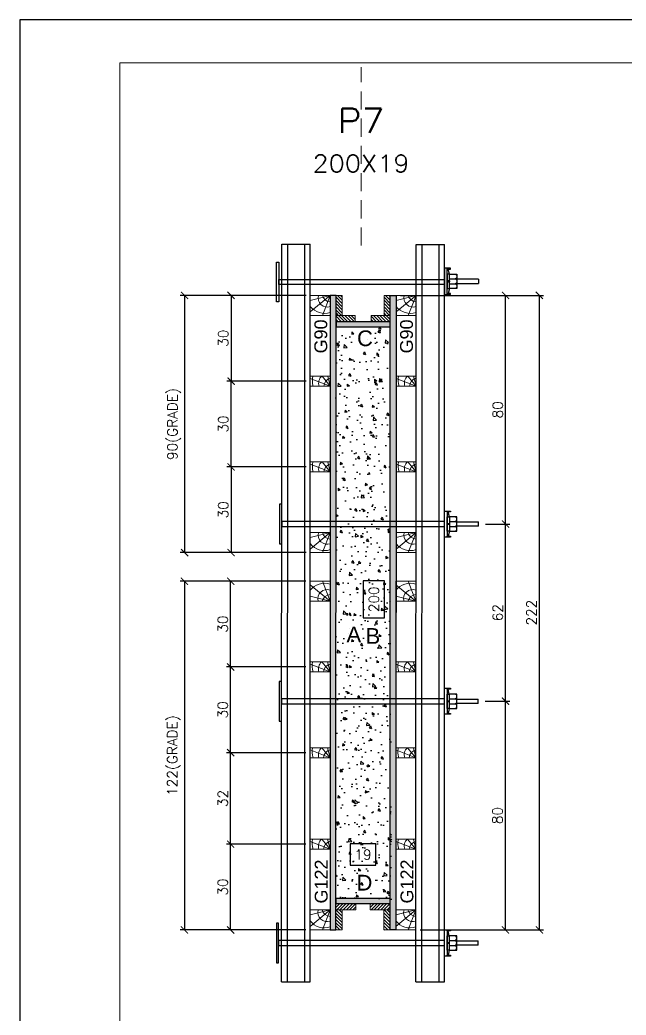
# Model space of a CAD drawing. Extents: x -23436 to 4767, y -3862 to 10024.
# Drawn here: x -19091 to -18667, y 4436 to 5132 of the extents above; entities that cross this region are included whole.
import ezdxf
from ezdxf.enums import TextEntityAlignment as Align

# ---------------------------------------------------------------- set-up
doc = ezdxf.new("R2010")
doc.units = 0
doc.header["$PDMODE"] = 2
doc.header["$PDSIZE"] = 10
doc.linetypes.add('CABLIN', pattern=[0.35, 0.25, -0.1])
doc.linetypes.add('HIDDEN', pattern=[9.525, 6.35, -3.175])
doc.layers.get('0').update_dxf_attribs({"lineweight": 13})
doc.layers.get('Defpoints').update_dxf_attribs({"lineweight": 13})
for name, color, linetype in [('Barra de Ancoragem', 20, 'Continuous'), ('CHAPA', 1, 'Continuous'), ('Concreto', 250, 'HIDDEN'), ('Hachura', 252, 'CABLIN'), ('MB Logo', 254, 'Continuous'), ('Perfil Metálico', 224, 'Continuous'), ('Texto de Titulo', 7, 'Continuous'), ('Texto Qtd Sarr', 242, 'Continuous'), ('TEXTO_GERAL', 7, 'Continuous')]:
    doc.layers.add(name, color=color, linetype=linetype)
for name, color, linetype, lineweight in [('cotas', 4, 'Continuous', 13), ('FOLHA MB', 7, 'Continuous', 13), ('Madeira', 100, 'Continuous', 13), ('sarrafo', 93, 'Continuous', 13), ('Texto Seção', 7, 'Continuous', 15)]:
    doc.layers.add(name, color=color, linetype=linetype, lineweight=lineweight)
doc.layers.add('Laje_Perimetro', color=7, linetype='Continuous', plot=False)
doc.styles.add('ARIAL', font='arial.ttf', dxfattribs={"oblique": 15, "height": 25})
doc.styles.add('ROMANS', font='romans.shx')
doc.styles.add('SANSSERIF', font='sas_____.pfb')
doc.dimstyles.new('COTA SECAO', dxfattribs={"dimtxt": 7, "dimasz": 5, "dimexe": 3, "dimexo": 3, "dimgap": 2, "dimtad": 3, "dimdec": 1, "dimlfac": 0.5, "dimzin": 12, "dimdsep": 46, "dimtxsty": 'ROMANS', "dimblk": 'ARCHTICK', "dimcen": 0, "dimclrd": 4, "dimclre": 4, "dimclrt": 1, "dimadec": 1, "dimazin": 3, "dimtfac": 1, "dimtdec": 1, "dimtmove": 0, "dimatfit": 3, "dimldrblk": 'OBLIQUE', "dimfxl": 0, "dimtolj": 1, "dimtzin": 12, "dimarcsym": 0})
doc.dimstyles.new('SECÇÃO 2', dxfattribs={"dimtxt": 7, "dimasz": 6, "dimexe": 0.18, "dimexo": 2, "dimgap": -4, "dimtad": 3, "dimdec": 1, "dimlfac": 0.5, "dimzin": 12, "dimdsep": 46, "dimtxsty": 'ROMANS', "dimblk": 'ARCHTICK', "dimcen": 0.09, "dimse1": 1, "dimse2": 1, "dimsd1": 1, "dimsd2": 1, "dimclrd": 180, "dimclre": 5, "dimclrt": 1, "dimadec": 0, "dimazin": 3, "dimtfac": 1, "dimtdec": 1, "dimtofl": 0, "dimtmove": 0, "dimatfit": 3, "dimldrblk": 'ARCHTICK', "dimfxl": 0, "dimtolj": 1, "dimtzin": 0, "dimarcsym": 0})
pattern_1 = [(315, (4059.2172, -4563.469), (1.12253202, 1.12253202), [])]
pattern_2 = [(315, (4059.0925, -4628.4729), (1.12253202, 1.12253202), [])]

# ---------------------------------------------------------------- blocks, each defined once
blk = doc.blocks.new('A$C169d8357')
at = {"layer": 'FOLHA MB', "color": 1}
for points in [[(0, 1199.94), (0, 149.94), (1485.02, 149.94), (1485.02, 1199.94)], [(70, 1169.94), (70, 179.94), (1455.02, 179.94), (1455.02, 1169.94)]]:
    blk.add_lwpolyline(points, close=True, dxfattribs=at)
blk = doc.blocks.new('titulo1')
at = {"layer": 'Defpoints', "color": 252, "linetype": 'HIDDEN', "ltscale": 2}
blk.add_line((0, 0), (0, 125), dxfattribs=at)
at = {"layer": 'Defpoints', "style": 'ROMANS', "oblique": 15}
blk.add_attdef('FOLHA', text='', height=10, dxfattribs=at).set_placement((0, 15.58), align=Align.MIDDLE_CENTER)
at = {"layer": 'Texto Qtd Sarr', "color": 3, "style": 'ROMANS', "oblique": 15}
for tag, height, p in [('TITULO', 17, (0, 71.45)), ('SEÇÃO', 12, (0, 41.55))]:
    blk.add_attdef(tag, text='', height=height, dxfattribs=at).set_placement(p, align=Align.MIDDLE_CENTER)
blk = doc.blocks.new('*D5315')
at = {"layer": 'cotas', "color": 180, "lineweight": -2, "transparency": 16777216}
for p, q in [((-18842.32, 4555.67), (-18860.32, 4555.67)), ((-18860.32, 4555.67), (-18860.32, 4540.67)), ((-18842.32, 4540.67), (-18842.32, 4555.67)), ((-18860.32, 4540.67), (-18842.32, 4540.67))]:
    blk.add_line(p, q, dxfattribs=at)
at = {"layer": 'Defpoints', "color": 0, "transparency": 16777216}
for p in [(-18870.32, 4534.8), (-18832.32, 4536.67), (-18832.32, 4534.8)]:
    blk.add_point(p, dxfattribs=at)
at = {"layer": 'cotas', "color": 1, "transparency": 16777216, "insert": (-18851.32, 4548.17), "char_height": 7, "attachment_point": 5, "style": 'ROMANS'}
blk.add_mtext('\\A1;19', dxfattribs=at)
blk = doc.blocks.new('_ArchTick')
at = {"color": 0, "linetype": 'ByBlock', "const_width": 0.15}
blk.add_lwpolyline([(-0.5, -0.5), (0.5, 0.5)], dxfattribs=at)
blk = doc.blocks.new('*D5316')
at = {"layer": 'cotas', "color": 180, "lineweight": -2, "transparency": 16777216}
for p, q in [((-18836.19, 4739.82), (-18851.19, 4739.82)), ((-18851.19, 4739.82), (-18851.19, 4713.82)), ((-18836.19, 4713.82), (-18836.19, 4739.82)), ((-18851.19, 4713.82), (-18836.19, 4713.82))]:
    blk.add_line(p, q, dxfattribs=at)
at = {"layer": 'Defpoints', "color": 0, "transparency": 16777216}
for p in [(-18832.19, 4917.48), (-18832.19, 4917.48), (-18832.32, 4517.48)]:
    blk.add_point(p, dxfattribs=at)
at = {"layer": 'cotas', "color": 1, "transparency": 16777216, "insert": (-18843.69, 4726.82), "char_height": 7, "attachment_point": 5, "rotation": 90, "style": 'ROMANS'}
blk.add_mtext('\\A1;200', dxfattribs=at)
blk = doc.blocks.new('*D5317')
at = {"layer": 'cotas', "color": 4, "lineweight": -2, "transparency": 16777216}
for p, q in [((-18811.19, 4939.48), (-18724.9, 4939.48)), ((-18727.9, 4495.48), (-18727.9, 4939.48)), ((-18811.32, 4495.48), (-18724.9, 4495.48))]:
    blk.add_line(p, q, dxfattribs=at)
at = {"layer": 'Defpoints', "color": 0, "transparency": 16777216}
for p in [(-18814.19, 4939.48), (-18727.9, 4939.48), (-18814.32, 4495.48)]:
    blk.add_point(p, dxfattribs=at)
at = {"layer": 'cotas', "color": 4, "lineweight": -2, "transparency": 16777216, "xscale": 5, "yscale": 5, "zscale": 5}
for p, rotation in [((-18727.9, 4939.48), 90), ((-18727.9, 4495.48), 270)]:
    blk.add_blockref('_ArchTick', p, dxfattribs=dict(at, rotation=rotation))
at = {"layer": 'cotas', "color": 1, "transparency": 16777216, "insert": (-18733.4, 4717.48), "char_height": 7, "attachment_point": 5, "rotation": 90, "style": 'ROMANS'}
blk.add_mtext('\\A1;222', dxfattribs=at)
blk = doc.blocks.new('_OBLIQUE')
at = {"color": 0, "linetype": 'ByBlock', "lineweight": -2}
for p, q in [((0, 0), (-1, 0)), ((-0.5, -0.5), (0.5, 0.5))]:
    blk.add_line(p, q, dxfattribs=at)
blk = doc.blocks.new('ERTYERTYUYTURTYUTRYU')
at = {"layer": 'Barra de Ancoragem'}
for p, q in [((8963.33, 10873.8), (8963.33, 10855.54)), ((8964.88, 10869.68), (8964.1, 10873.21)), ((8985.14, 10863.2), (8985.14, 10866.14)), ((8964.88, 10859.66), (8964.1, 10856.13))]:
    blk.add_line(p, q, dxfattribs=at)
at = {"layer": 'Barra de Ancoragem', "flags": 128}
for points in [[(8961.54, 10855.54), (8961.54, 10873.8), (8963.33, 10873.8), (8963.33, 10855.54)], [(8963.33, 10873.8), (8965.7, 10873.8), (8965.7, 10873.21), (8963.33, 10873.21)], [(8963.33, 10869.68), (8964.88, 10869.68), (8964.88, 10859.66), (8963.33, 10859.66)], [(8963.33, 10856.13), (8965.7, 10856.13), (8965.7, 10855.54), (8963.33, 10855.54)]]:
    blk.add_lwpolyline(points, close=True, dxfattribs=at)
for points in [[(8964.88, 10864.37), (8963.33, 10864.37), (8963.33, 10864.96), (8964.88, 10864.96), (8964.88, 10864.37), (8964.88, 10864.96)], [(8964.88, 10859.66), (8970.14, 10859.66), (8970.14, 10869.68), (8964.88, 10869.68)], [(8985.14, 10863.2), (8970.14, 10863.2), (8970.14, 10866.14), (8985.14, 10866.14)]]:
    blk.add_lwpolyline(points, dxfattribs=at)
for points in [[(8964.88, 10866.44), (8968.96, 10866.44, 0.729796), (8968.96, 10869.68, 0.729796)], [(8964.88, 10862.9), (8968.96, 10862.9, 0.666667), (8968.96, 10866.44, 0.666667)]]:
    blk.add_lwpolyline(points, format="xyb", dxfattribs=at)
at = {"layer": 'Barra de Ancoragem'}
blk.add_arc((8968.44, 10861.28), 1.7, 287.75636, 72.24364, dxfattribs=at)
blk = doc.blocks.new('PONTALETE')
at = {"layer": 'Madeira'}
for q in [(2.71, 7), (7, 5.76), (7, 1.74)]:
    blk.add_line((0, 0), q, dxfattribs=at)
blk.add_lwpolyline([(0, 0), (7, 0), (7, 7), (0, 7)], close=True, dxfattribs=at)
for centre, radius, start, end in [((2.04, 0.06), 6.23, 37.2818, 109.0913), ((1.09, 0.9), 3.19, 343.603, 109.9847), ((-0.21, -0.78), 3.09, 14.6322, 86.0383)]:
    blk.add_arc(centre, radius, start, end, dxfattribs=at)
blk = doc.blocks.new('MEIO PONTALETE')
at = {"layer": 'Madeira'}
for q in [(2.71, 7), (3.5, 2.88), (3.5, 0.87)]:
    blk.add_line((0, 0), q, dxfattribs=at)
blk.add_lwpolyline([(0, 0), (3.5, 0), (3.5, 7), (0, 7)], close=True, dxfattribs=at)
for centre, radius, start, end in [((2.04, 0.06), 6.23, 76.4499, 109.0913), ((1.09, 0.9), 3.19, 40.9063, 109.9847), ((-0.21, -0.78), 3.09, 14.6322, 86.0383)]:
    blk.add_arc(centre, radius, start, end, dxfattribs=at)
blk = doc.blocks.new('*D5318')
at = {"layer": 'cotas', "color": 4, "lineweight": -2, "transparency": 16777216}
for p, q in [((-18891.19, 4939.48), (-18946.64, 4939.48)), ((-18943.64, 4939.48), (-18943.64, 4879.48)), ((-18891.19, 4879.48), (-18946.64, 4879.48))]:
    blk.add_line(p, q, dxfattribs=at)
at = {"layer": 'Defpoints', "color": 0, "transparency": 16777216}
for p in [(-18888.19, 4939.48), (-18943.64, 4879.48), (-18888.19, 4879.48)]:
    blk.add_point(p, dxfattribs=at)
at = {"layer": 'cotas', "color": 4, "lineweight": -2, "transparency": 16777216, "xscale": 5, "yscale": 5, "zscale": 5}
for p, rotation in [((-18943.64, 4939.48), 90), ((-18943.64, 4879.48), 270)]:
    blk.add_blockref('_ArchTick', p, dxfattribs=dict(at, rotation=rotation))
at = {"layer": 'cotas', "color": 1, "transparency": 16777216, "insert": (-18949.14, 4909.48), "char_height": 7, "attachment_point": 5, "rotation": 90, "style": 'ROMANS'}
blk.add_mtext('\\A1;30', dxfattribs=at)
blk = doc.blocks.new('*D5319')
at = {"layer": 'cotas', "color": 4, "lineweight": -2, "transparency": 16777216}
for p, q in [((-18891.19, 4879.48), (-18946.64, 4879.48)), ((-18943.64, 4819.48), (-18943.64, 4879.48)), ((-18891.19, 4819.48), (-18946.64, 4819.48))]:
    blk.add_line(p, q, dxfattribs=at)
at = {"layer": 'Defpoints', "color": 0, "transparency": 16777216}
for p in [(-18943.64, 4879.48), (-18888.19, 4879.48), (-18888.19, 4819.48)]:
    blk.add_point(p, dxfattribs=at)
at = {"layer": 'cotas', "color": 4, "lineweight": -2, "transparency": 16777216, "xscale": 5, "yscale": 5, "zscale": 5}
for p, rotation in [((-18943.64, 4879.48), 90), ((-18943.64, 4819.48), 270)]:
    blk.add_blockref('_ArchTick', p, dxfattribs=dict(at, rotation=rotation))
at = {"layer": 'cotas', "color": 1, "transparency": 16777216, "insert": (-18949.14, 4849.48), "char_height": 7, "attachment_point": 5, "rotation": 90, "style": 'ROMANS'}
blk.add_mtext('\\A1;30', dxfattribs=at)
blk = doc.blocks.new('*D5320')
at = {"layer": 'cotas', "color": 4, "lineweight": -2, "transparency": 16777216}
for p, q in [((-18891.19, 4819.48), (-18946.64, 4819.48)), ((-18943.64, 4819.48), (-18943.64, 4759.48)), ((-18891.19, 4759.48), (-18946.64, 4759.48))]:
    blk.add_line(p, q, dxfattribs=at)
at = {"layer": 'Defpoints', "color": 0, "transparency": 16777216}
for p in [(-18888.19, 4819.48), (-18943.64, 4759.48), (-18888.19, 4759.48)]:
    blk.add_point(p, dxfattribs=at)
at = {"layer": 'cotas', "color": 4, "lineweight": -2, "transparency": 16777216, "xscale": 5, "yscale": 5, "zscale": 5}
for p, rotation in [((-18943.64, 4819.48), 90), ((-18943.64, 4759.48), 270)]:
    blk.add_blockref('_ArchTick', p, dxfattribs=dict(at, rotation=rotation))
at = {"layer": 'cotas', "color": 1, "transparency": 16777216, "insert": (-18949.14, 4789.48), "char_height": 7, "attachment_point": 5, "rotation": 90, "style": 'ROMANS'}
blk.add_mtext('\\A1;30', dxfattribs=at)
blk = doc.blocks.new('*D5321')
at = {"layer": 'cotas', "color": 4, "lineweight": -2, "transparency": 16777216}
for p, q in [((-18921.92, 4939.48), (-18979.17, 4939.48)), ((-18976.17, 4939.48), (-18976.17, 4759.48)), ((-18921.92, 4759.48), (-18979.17, 4759.48))]:
    blk.add_line(p, q, dxfattribs=at)
at = {"layer": 'Defpoints', "color": 0, "transparency": 16777216}
for p in [(-18918.92, 4939.48), (-18976.17, 4759.48), (-18918.92, 4759.48)]:
    blk.add_point(p, dxfattribs=at)
at = {"layer": 'cotas', "color": 4, "lineweight": -2, "transparency": 16777216, "xscale": 5, "yscale": 5, "zscale": 5}
for p, rotation in [((-18976.17, 4939.48), 90), ((-18976.17, 4759.48), 270)]:
    blk.add_blockref('_ArchTick', p, dxfattribs=dict(at, rotation=rotation))
at = {"layer": 'cotas', "color": 1, "transparency": 16777216, "insert": (-18983.51, 4849.48), "char_height": 7, "attachment_point": 5, "rotation": 90, "style": 'ROMANS'}
blk.add_mtext('\\A1;90(GRADE)', dxfattribs=at)
blk = doc.blocks.new('*D5322')
at = {"layer": 'cotas', "color": 4, "lineweight": -2, "transparency": 16777216}
for p, q in [((-18922.04, 4739.48), (-18979.3, 4739.48)), ((-18976.3, 4739.48), (-18976.3, 4495.48)), ((-18922.04, 4495.48), (-18979.3, 4495.48))]:
    blk.add_line(p, q, dxfattribs=at)
at = {"layer": 'Defpoints', "color": 0, "transparency": 16777216}
for p in [(-18919.04, 4739.48), (-18976.3, 4495.48), (-18919.04, 4495.48)]:
    blk.add_point(p, dxfattribs=at)
at = {"layer": 'cotas', "color": 4, "lineweight": -2, "transparency": 16777216, "xscale": 5, "yscale": 5, "zscale": 5}
for p, rotation in [((-18976.3, 4739.48), 90), ((-18976.3, 4495.48), 270)]:
    blk.add_blockref('_ArchTick', p, dxfattribs=dict(at, rotation=rotation))
at = {"layer": 'cotas', "color": 1, "transparency": 16777216, "insert": (-18983.63, 4617.48), "char_height": 7, "attachment_point": 5, "rotation": 90, "style": 'ROMANS'}
blk.add_mtext('\\A1;122(GRADE)', dxfattribs=at)
blk = doc.blocks.new('*D5323')
at = {"layer": 'cotas', "color": 4, "lineweight": -2, "transparency": 16777216}
for p, q in [((-18891.32, 4679.48), (-18946.93, 4679.48)), ((-18943.93, 4619.48), (-18943.93, 4679.48)), ((-18891.32, 4619.48), (-18946.93, 4619.48))]:
    blk.add_line(p, q, dxfattribs=at)
at = {"layer": 'Defpoints', "color": 0, "transparency": 16777216}
for p in [(-18943.93, 4679.48), (-18888.32, 4679.48), (-18888.32, 4619.48)]:
    blk.add_point(p, dxfattribs=at)
at = {"layer": 'cotas', "color": 4, "lineweight": -2, "transparency": 16777216, "xscale": 5, "yscale": 5, "zscale": 5}
for p, rotation in [((-18943.93, 4679.48), 90), ((-18943.93, 4619.48), 270)]:
    blk.add_blockref('_ArchTick', p, dxfattribs=dict(at, rotation=rotation))
at = {"layer": 'cotas', "color": 1, "transparency": 16777216, "insert": (-18949.43, 4649.48), "char_height": 7, "attachment_point": 5, "rotation": 90, "style": 'ROMANS'}
blk.add_mtext('\\A1;30', dxfattribs=at)
blk = doc.blocks.new('*D5324')
at = {"layer": 'cotas', "color": 4, "lineweight": -2, "transparency": 16777216}
for p, q in [((-18891.32, 4739.48), (-18946.93, 4739.48)), ((-18943.93, 4679.48), (-18943.93, 4739.48)), ((-18891.32, 4679.48), (-18946.93, 4679.48))]:
    blk.add_line(p, q, dxfattribs=at)
at = {"layer": 'Defpoints', "color": 0, "transparency": 16777216}
for p in [(-18943.93, 4739.48), (-18888.32, 4739.48), (-18888.32, 4679.48)]:
    blk.add_point(p, dxfattribs=at)
at = {"layer": 'cotas', "color": 4, "lineweight": -2, "transparency": 16777216, "xscale": 5, "yscale": 5, "zscale": 5}
for p, rotation in [((-18943.93, 4739.48), 90), ((-18943.93, 4679.48), 270)]:
    blk.add_blockref('_ArchTick', p, dxfattribs=dict(at, rotation=rotation))
at = {"layer": 'cotas', "color": 1, "transparency": 16777216, "insert": (-18949.43, 4709.48), "char_height": 7, "attachment_point": 5, "rotation": 90, "style": 'ROMANS'}
blk.add_mtext('\\A1;30', dxfattribs=at)
blk = doc.blocks.new('*D5325')
at = {"layer": 'cotas', "color": 4, "lineweight": -2, "transparency": 16777216}
for p, q in [((-18891.32, 4555.48), (-18946.93, 4555.48)), ((-18943.93, 4495.48), (-18943.93, 4555.48)), ((-18891.32, 4495.48), (-18946.93, 4495.48))]:
    blk.add_line(p, q, dxfattribs=at)
at = {"layer": 'Defpoints', "color": 0, "transparency": 16777216}
for p in [(-18943.93, 4555.48), (-18888.32, 4555.48), (-18888.32, 4495.48)]:
    blk.add_point(p, dxfattribs=at)
at = {"layer": 'cotas', "color": 4, "lineweight": -2, "transparency": 16777216, "xscale": 5, "yscale": 5, "zscale": 5}
for p, rotation in [((-18943.93, 4555.48), 90), ((-18943.93, 4495.48), 270)]:
    blk.add_blockref('_ArchTick', p, dxfattribs=dict(at, rotation=rotation))
at = {"layer": 'cotas', "color": 1, "transparency": 16777216, "insert": (-18949.43, 4525.48), "char_height": 7, "attachment_point": 5, "rotation": 90, "style": 'ROMANS'}
blk.add_mtext('\\A1;30', dxfattribs=at)
blk = doc.blocks.new('*D5326')
at = {"layer": 'cotas', "color": 4, "lineweight": -2, "transparency": 16777216}
for p, q in [((-18891.32, 4619.48), (-18946.93, 4619.48)), ((-18943.93, 4555.48), (-18943.93, 4619.48)), ((-18891.32, 4555.48), (-18946.93, 4555.48))]:
    blk.add_line(p, q, dxfattribs=at)
at = {"layer": 'Defpoints', "color": 0, "transparency": 16777216}
for p in [(-18943.93, 4619.48), (-18888.32, 4619.48), (-18888.32, 4555.48)]:
    blk.add_point(p, dxfattribs=at)
at = {"layer": 'cotas', "color": 4, "lineweight": -2, "transparency": 16777216, "xscale": 5, "yscale": 5, "zscale": 5}
for p, rotation in [((-18943.93, 4619.48), 90), ((-18943.93, 4555.48), 270)]:
    blk.add_blockref('_ArchTick', p, dxfattribs=dict(at, rotation=rotation))
at = {"layer": 'cotas', "color": 1, "transparency": 16777216, "insert": (-18949.43, 4587.48), "char_height": 7, "attachment_point": 5, "rotation": 90, "style": 'ROMANS'}
blk.add_mtext('\\A1;32', dxfattribs=at)
blk = doc.blocks.new('*D5327')
at = {"layer": 'cotas', "color": 4, "lineweight": -2, "transparency": 16777216}
for p, q in [((-18765.72, 4655.48), (-18748.69, 4655.48)), ((-18751.69, 4495.48), (-18751.69, 4655.48)), ((-18811.32, 4495.48), (-18748.69, 4495.48))]:
    blk.add_line(p, q, dxfattribs=at)
at = {"layer": 'Defpoints', "color": 0, "transparency": 16777216}
for p in [(-18768.72, 4655.48), (-18751.69, 4655.48), (-18814.32, 4495.48)]:
    blk.add_point(p, dxfattribs=at)
at = {"layer": 'cotas', "color": 4, "lineweight": -2, "transparency": 16777216, "xscale": 5, "yscale": 5, "zscale": 5}
for p, rotation in [((-18751.69, 4655.48), 90), ((-18751.69, 4495.48), 270)]:
    blk.add_blockref('_ArchTick', p, dxfattribs=dict(at, rotation=rotation))
at = {"layer": 'cotas', "color": 1, "transparency": 16777216, "insert": (-18757.19, 4575.48), "char_height": 7, "attachment_point": 5, "rotation": 90, "style": 'ROMANS'}
blk.add_mtext('\\A1;80', dxfattribs=at)
blk = doc.blocks.new('*D5328')
at = {"layer": 'cotas', "color": 4, "lineweight": -2, "transparency": 16777216}
for p, q in [((-18765.6, 4779.48), (-18748.57, 4779.48)), ((-18751.57, 4655.48), (-18751.57, 4779.48)), ((-18765.72, 4655.48), (-18748.57, 4655.48))]:
    blk.add_line(p, q, dxfattribs=at)
at = {"layer": 'Defpoints', "color": 0, "transparency": 16777216}
for p in [(-18768.6, 4779.48), (-18751.57, 4779.48), (-18768.72, 4655.48)]:
    blk.add_point(p, dxfattribs=at)
at = {"layer": 'cotas', "color": 4, "lineweight": -2, "transparency": 16777216, "xscale": 5, "yscale": 5, "zscale": 5}
for p, rotation in [((-18751.57, 4779.48), 90), ((-18751.57, 4655.48), 270)]:
    blk.add_blockref('_ArchTick', p, dxfattribs=dict(at, rotation=rotation))
at = {"layer": 'cotas', "color": 1, "transparency": 16777216, "insert": (-18757.07, 4717.48), "char_height": 7, "attachment_point": 5, "rotation": 90, "style": 'ROMANS'}
blk.add_mtext('\\A1;62', dxfattribs=at)
blk = doc.blocks.new('*D5329')
at = {"layer": 'cotas', "color": 4, "lineweight": -2, "transparency": 16777216}
for p, q in [((-18825.19, 4939.48), (-18748.57, 4939.48)), ((-18751.57, 4779.48), (-18751.57, 4939.48)), ((-18765.6, 4779.48), (-18748.57, 4779.48))]:
    blk.add_line(p, q, dxfattribs=at)
at = {"layer": 'Defpoints', "color": 0, "transparency": 16777216}
for p in [(-18828.19, 4939.48), (-18751.57, 4939.48), (-18768.6, 4779.48)]:
    blk.add_point(p, dxfattribs=at)
at = {"layer": 'cotas', "color": 4, "lineweight": -2, "transparency": 16777216, "xscale": 5, "yscale": 5, "zscale": 5}
for p, rotation in [((-18751.57, 4939.48), 90), ((-18751.57, 4779.48), 270)]:
    blk.add_blockref('_ArchTick', p, dxfattribs=dict(at, rotation=rotation))
at = {"layer": 'cotas', "color": 1, "transparency": 16777216, "insert": (-18757.07, 4859.48), "char_height": 7, "attachment_point": 5, "rotation": 90, "style": 'ROMANS'}
blk.add_mtext('\\A1;80', dxfattribs=at)

msp = doc.modelspace()

# ---------------------------------------------------------------- hatches: boundary and pattern name
at = {"layer": 'Concreto'}
h = msp.add_hatch(dxfattribs=at)
h.set_pattern_fill('AR-CONC', color=256, scale=0.1, angle=-90)
h.set_pattern_definition([(320, (-29307.329, 13113.837), (-1.593909, -18.218467), [1.905, -20.955]), (265, (-29307.329, 13113.837), (19.105685, 3.524342), [1.524, -16.764058]), (10.45144, (-29307.462, 13112.318), (17.511775, -14.694125), [1.619, -17.809024]), (316.1842, (-29302.249, 13113.837), (-4.204233, -27.107904), [2.8575, -31.4325]), (6.63556, (-29302.6, 13111.578), (24.74261, -23.740413), [2.4285, -26.71356]), (261.18415, (-29302.25, 13113.837), (24.74261, -23.740413), [2.285997, -25.145973]), (291, (-29303.519, 13111.297), (-10.22652, -15.161439), [1.905, -20.955]), (236, (-29303.519, 13111.297), (18.418797, -6.180203), [1.524, -16.764]), (341.45145, (-29304.371, 13110.033), (8.192277, -21.341642), [1.619, -17.808994]), (307.5, (-29307.329, 13113.8365), (8.455504, -0.3088603), [0, -16.5608, 0, -17.018, 0, -16.8275]), (277.5, (-29307.329, 13113.8365), (10.0180575, -6.681966), [0, -9.7028, 0, -16.1798, 0, -6.4135]), (237.5, (-29307.329, 13119.501), (-0.5728744, -13.5590595), [0, -6.35, 0, -19.812, 0, -26.289]), (227.5, (-29307.329, 13122.041), (2.542649, -14.812918), [0, -8.255, 0, -13.1572, 0, -18.669])])
h.paths.add_polyline_path([(-18833.253, 4917.978), (-18831.253, 4516.984), (-18870.313, 4517.479), (-18870.194, 4917.483)])
at = {"layer": 'Hachura'}
h = msp.add_hatch(color=256, dxfattribs=at)
h.dxf.hatch_style = 1
h.paths.add_polyline_path([(-18870.191, 4939.483), (-18874.191, 4939.483), (-18874.316, 4495.479), (-18870.316, 4495.479)])
h = msp.add_hatch(dxfattribs=at)
h.set_pattern_fill('ANSI31', color=256, scale=0.5, angle=270, style=0)
h.set_pattern_definition(pattern_1)
h.paths.add_polyline_path([(-18870.191, 4925.483), (-18865.791, 4925.483), (-18865.791, 4939.483), (-18870.191, 4939.483)])
h = msp.add_hatch(dxfattribs=at)
h.set_pattern_fill('ANSI31', color=256, scale=0.5, angle=270, style=0)
h.set_pattern_definition(pattern_1)
h.paths.add_polyline_path([(-18832.191, 4925.483), (-18836.591, 4925.483), (-18836.591, 4939.483), (-18832.191, 4939.483)])
h = msp.add_hatch(color=256, dxfattribs=at)
h.dxf.hatch_style = 1
h.paths.add_polyline_path([(-18832.191, 4939.483), (-18828.191, 4939.483), (-18828.316, 4495.479), (-18832.316, 4495.479)])
h = msp.add_hatch(dxfattribs=at)
h.set_pattern_fill('ANSI31', color=256, scale=0.5, angle=270, style=0)
h.set_pattern_definition([(315, (4034.7172, -4563.469), (1.12253202, 1.12253202), [])])
h.paths.add_polyline_path([(-18856.691, 4925.483), (-18856.691, 4921.083), (-18870.191, 4921.083), (-18870.191, 4925.483)])
h = msp.add_hatch(dxfattribs=at)
h.set_pattern_fill('ANSI31', color=256, scale=0.5, angle=270, style=0)
h.set_pattern_definition(pattern_1)
h.paths.add_polyline_path([(-18832.191, 4925.483), (-18832.191, 4921.083), (-18845.691, 4921.083), (-18845.691, 4925.483)])
h = msp.add_hatch(color=256, dxfattribs=at)
h.dxf.hatch_style = 1
h.paths.add_polyline_path([(-18832.191, 4917.483), (-18832.191, 4921.083), (-18870.191, 4921.083), (-18870.191, 4917.483)])
h = msp.add_hatch(color=256, dxfattribs=at)
h.dxf.hatch_style = 1
h.paths.add_polyline_path([(-18832.316, 4513.879), (-18832.316, 4517.479), (-18870.316, 4517.479), (-18870.316, 4513.879)])
h = msp.add_hatch(dxfattribs=at)
h.set_pattern_fill('ANSI31', color=256, scale=0.5, angle=180, style=0)
h.set_pattern_definition([(225, (-27994.2675, -18415.5292), (1.12253202, -1.12253202), [])])
h.paths.add_polyline_path([(-18856.316, 4513.879), (-18856.316, 4509.479), (-18870.316, 4509.479), (-18870.316, 4513.879)])
h = msp.add_hatch(dxfattribs=at)
h.set_pattern_fill('ANSI31', color=256, scale=0.5, angle=180, style=0)
h.set_pattern_definition([(225, (-27970.2675, -18415.5292), (1.12253202, -1.12253202), [])])
h.paths.add_polyline_path([(-18832.316, 4513.879), (-18832.316, 4509.479), (-18846.316, 4509.479), (-18846.316, 4513.879)])
h = msp.add_hatch(dxfattribs=at)
h.set_pattern_fill('ANSI31', color=256, scale=0.5, angle=270, style=0)
h.set_pattern_definition(pattern_2)
h.paths.add_polyline_path([(-18870.316, 4509.479), (-18865.916, 4509.479), (-18865.916, 4495.479), (-18870.316, 4495.479)])
h = msp.add_hatch(dxfattribs=at)
h.set_pattern_fill('ANSI31', color=256, scale=0.5, angle=270, style=0)
h.set_pattern_definition(pattern_2)
h.paths.add_polyline_path([(-18832.316, 4509.479), (-18836.716, 4509.479), (-18836.716, 4495.479), (-18832.316, 4495.479)])

# ---------------------------------------------------------------- linework, layer by layer
for points in [[(-18888.191, 4759.483), (-18874.191, 4759.483), (-18874.191, 4939.483), (-18888.191, 4939.483)], [(-18828.191, 4759.483), (-18814.191, 4759.483), (-18814.191, 4939.483), (-18828.191, 4939.483)], [(-18888.316, 4495.479), (-18874.316, 4495.479), (-18874.316, 4739.479), (-18888.316, 4739.479)], [(-18828.316, 4495.479), (-18814.316, 4495.479), (-18814.316, 4739.479), (-18828.316, 4739.479)]]:
    msp.add_lwpolyline(points, close=True)
at = {"layer": 'Barra de Ancoragem', "flags": 128}
for points in [[(-18911.791, 4934.963), (-18911.791, 4962.699), (-18910.191, 4962.699), (-18910.191, 4934.963)], [(-18910.191, 4950.607), (-18794.191, 4950.607), (-18794.191, 4947.055), (-18910.191, 4947.055)], [(-18909.791, 4793.351), (-18909.791, 4765.615), (-18908.191, 4765.615), (-18908.191, 4793.351)], [(-18908.191, 4777.707), (-18794.191, 4777.707), (-18794.191, 4781.259), (-18908.191, 4781.259)], [(-18909.916, 4669.347), (-18909.916, 4641.611), (-18908.316, 4641.611), (-18908.316, 4669.347)], [(-18908.316, 4653.703), (-18794.316, 4653.703), (-18794.316, 4657.255), (-18908.316, 4657.255)], [(-18911.938, 4500.216), (-18911.938, 4472.479), (-18910.338, 4472.479), (-18910.338, 4500.216)], [(-18910.338, 4484.572), (-18794.316, 4484.572), (-18794.316, 4488.123), (-18910.338, 4488.123)]]:
    msp.add_lwpolyline(points, close=True, dxfattribs=at)
at = {"layer": 'CHAPA'}
for points in [[(-18870.191, 4939.483), (-18874.191, 4939.483), (-18874.316, 4495.479), (-18870.316, 4495.479)], [(-18832.191, 4939.483), (-18828.191, 4939.483), (-18828.316, 4495.479), (-18832.316, 4495.479)], [(-18832.191, 4917.483), (-18832.191, 4921.083), (-18870.191, 4921.083), (-18870.191, 4917.483)], [(-18832.316, 4513.879), (-18832.316, 4517.479), (-18870.316, 4517.479), (-18870.316, 4513.879)]]:
    msp.add_lwpolyline(points, close=True, dxfattribs=at)
at = {"layer": 'Laje_Perimetro'}
msp.add_lwpolyline([(-17606.377, 5132.259), (-19091.397, 5132.259), (-19091.397, 4082.259), (-17606.377, 4082.259)], close=True, dxfattribs=at)
at = {"layer": 'Perfil Metálico'}
for p, q in [((-18908.316, 4459.126), (-18908.191, 4975.243)), ((-18908.191, 4975.226), (-18888.191, 4975.226)), ((-18904.191, 4975.243), (-18904.316, 4459.126)), ((-18892.191, 4975.243), (-18892.316, 4459.126)), ((-18888.316, 4459.126), (-18888.191, 4975.243)), ((-18814.316, 4459.084), (-18814.191, 4975.201)), ((-18814.191, 4975.201), (-18794.191, 4975.201)), ((-18810.191, 4975.201), (-18810.316, 4459.084)), ((-18798.191, 4975.201), (-18798.316, 4459.084)), ((-18794.316, 4459.084), (-18794.191, 4975.201)), ((-18908.316, 4459.126), (-18888.316, 4459.126)), ((-18814.316, 4459.084), (-18794.316, 4459.084))]:
    msp.add_line(p, q, dxfattribs=at)
at = {"layer": 'sarrafo'}
for points in [[(-18865.791, 4939.483), (-18865.791, 4925.483), (-18870.191, 4925.483), (-18870.191, 4939.483)], [(-18865.791, 4939.483), (-18865.791, 4925.483), (-18870.191, 4925.483), (-18870.191, 4939.483)], [(-18836.591, 4939.483), (-18836.591, 4925.483), (-18832.191, 4925.483), (-18832.191, 4939.483)], [(-18836.591, 4939.483), (-18836.591, 4925.483), (-18832.191, 4925.483), (-18832.191, 4939.483)], [(-18870.191, 4921.083), (-18856.691, 4921.083), (-18856.691, 4925.483), (-18870.191, 4925.483)], [(-18845.691, 4921.083), (-18832.191, 4921.083), (-18832.191, 4925.483), (-18845.691, 4925.483)], [(-18845.691, 4921.083), (-18832.191, 4921.083), (-18832.191, 4925.483), (-18845.691, 4925.483)], [(-18870.316, 4509.479), (-18856.316, 4509.479), (-18856.316, 4513.879), (-18870.316, 4513.879)], [(-18870.316, 4509.479), (-18856.316, 4509.479), (-18856.316, 4513.879), (-18870.316, 4513.879)], [(-18846.316, 4509.479), (-18832.316, 4509.479), (-18832.316, 4513.879), (-18846.316, 4513.879)], [(-18846.316, 4509.479), (-18832.316, 4509.479), (-18832.316, 4513.879), (-18846.316, 4513.879)], [(-18865.916, 4495.479), (-18865.916, 4509.479), (-18870.316, 4509.479), (-18870.316, 4495.479)], [(-18865.916, 4495.479), (-18865.916, 4509.479), (-18870.316, 4509.479), (-18870.316, 4495.479)], [(-18836.716, 4495.479), (-18836.716, 4509.479), (-18832.316, 4509.479), (-18832.316, 4495.479)], [(-18836.716, 4495.479), (-18836.716, 4509.479), (-18832.316, 4509.479), (-18832.316, 4495.479)]]:
    msp.add_lwpolyline(points, close=True, dxfattribs=at)

# ---------------------------------------------------------------- block references
at = {"xscale": -1, "rotation": 180}
msp.add_blockref('ERTYERTYUYTURTYUTRYU', (-27755.736, 15814.023), dxfattribs=at)
for p in [(-27755.736, -6085.186), (-27755.813, -6209.195), (-27755.861, -6378.321)]:
    msp.add_blockref('ERTYERTYUYTURTYUTRYU', p)
at = {"layer": 'Madeira'}
for name, p, xscale, yscale, zscale, rotation in [('PONTALETE', (-18874.191, 4939.483), 2, 2, 2, 179.9999999999999), ('PONTALETE', (-18814.191, 4939.483), 2, 2, 2, 179.9999999999999), ('MEIO PONTALETE', (-18874.191, 4875.983), 1.999999997962732, 1.999999997962732, 1.999999997962732, 90), ('MEIO PONTALETE', (-18814.191, 4875.983), 1.999999997962732, 1.999999997962732, 1.999999997962732, 90), ('MEIO PONTALETE', (-18874.191, 4815.983), 1.999999997962732, 1.999999997962732, 1.999999997962732, 90), ('MEIO PONTALETE', (-18814.191, 4815.983), 1.999999997962732, 1.999999997962732, 1.999999997962732, 90), ('PONTALETE', (-18874.191, 4773.483), 2, 2, 2, 179.9999999999999), ('PONTALETE', (-18814.191, 4773.483), 2, 2, 2, 179.9999999999999), ('MEIO PONTALETE', (-18874.316, 4675.979), 1.999999997962732, 1.999999997962732, 1.999999997962732, 90), ('MEIO PONTALETE', (-18814.316, 4675.979), 1.999999997962732, 1.999999997962732, 1.999999997962732, 90), ('MEIO PONTALETE', (-18874.316, 4615.979), 1.999999997962732, 1.999999997962732, 1.999999997962732, 90), ('MEIO PONTALETE', (-18814.316, 4615.979), 1.999999997962732, 1.999999997962732, 1.999999997962732, 90), ('MEIO PONTALETE', (-18874.316, 4551.979), 1.999999997962732, 1.999999997962732, 1.999999997962732, 90), ('MEIO PONTALETE', (-18814.316, 4551.979), 1.999999997962732, 1.999999997962732, 1.999999997962732, 90), ('PONTALETE', (-18874.316, 4509.479), 2, 2, 2, 179.9999999999999), ('PONTALETE', (-18814.316, 4509.479), 2, 2, 2, 179.9999999999999)]:
    msp.add_blockref(name, p, dxfattribs=dict(at, xscale=xscale, yscale=yscale, zscale=zscale, rotation=rotation))
at = {"layer": 'Madeira', "xscale": -2, "yscale": 2, "zscale": 2}
for p in [(-18874.316, 4725.479), (-18814.316, 4725.479)]:
    msp.add_blockref('PONTALETE', p, dxfattribs=at)
at = {"layer": 'MB Logo'}
msp.add_blockref('A$C169d8357', (-19091.397, 3932.321), dxfattribs=at)
at = {"layer": 'Texto Seção'}
ref = msp.add_blockref('titulo1', (-18852.711, 4974.296), dxfattribs=at)
ref.add_attrib('TITULO', 'P7', dxfattribs={"layer": 'Texto de Titulo', "color": 7, "height": 17, "style": 'ROMANS', "width": 1.1}).set_placement((-18852.711, 5061.796), align=Align.MIDDLE_CENTER)
ref.add_attrib('SEÇÃO', '200X19', dxfattribs={"layer": 'Texto de Titulo', "color": 7, "height": 12, "style": 'ROMANS', "width": 1.1}).set_placement((-18852.711, 5031.796), align=Align.MIDDLE_CENTER)

# ---------------------------------------------------------------- texts
at = {"layer": 'TEXTO_GERAL', "color": 0, "linetype": 'Continuous', "style": 'SANSSERIF'}
for s, p in [('G90', (-18880.852, 4898.886)), ('G90', (-18820.852, 4898.886)), ('G122', (-18880.557, 4513.979)), ('G122', (-18820.557, 4513.979))]:
    msp.add_text(s, height=9, rotation=90, dxfattribs=at).set_placement(p, align=Align.MIDDLE_LEFT)
at = {"layer": 'TEXTO_GERAL', "style": 'ARIAL'}
for s, p in [('C', (-18849.935, 4909.483)), ('A', (-18857.727, 4702.2)), ('B', (-18844.397, 4701.189)), ('D', (-18850.298, 4528.531))]:
    msp.add_text(s, height=11, dxfattribs=at).set_placement(p, align=Align.MIDDLE_CENTER)

# ---------------------------------------------------------------- dimensions: what is measured, and where the dimension line sits
at = {"layer": 'cotas'}
for base, p1, p2, picture, middle in [((-18976.173, 4759.483), (-18918.916, 4939.483), (-18918.916, 4759.483), '*D5321', (-18983.507, 4849.483)), ((-18976.298, 4495.479), (-18919.041, 4739.479), (-18919.041, 4495.479), '*D5322', (-18983.631, 4617.479))]:
    dim = msp.add_linear_dim(base=base, p1=p1, p2=p2, angle=90, text='<>(GRADE)', dimstyle='COTA SECAO', dxfattribs=at)
    dim.commit()
    dim.dimension.update_dxf_attribs({"geometry": picture, "text_midpoint": middle})
for base, p1, p2, angle, picture, middle in [((-18943.642, 4879.483), (-18888.191, 4939.483), (-18888.191, 4879.483), 90, '*D5318', (-18949.142, 4909.483)), ((-18943.642, 4879.483), (-18888.191, 4819.483), (-18888.191, 4879.483), 270, '*D5319', (-18949.142, 4849.483)), ((-18943.642, 4759.483), (-18888.191, 4819.483), (-18888.191, 4759.483), 90, '*D5320', (-18949.142, 4789.483))]:
    dim = msp.add_linear_dim(base=base, p1=p1, p2=p2, angle=angle, dimstyle='COTA SECAO', override={"dimdec": 2, "dimtmove": 1}, dxfattribs=at)
    dim.commit()
    dim.dimension.update_dxf_attribs({"geometry": picture, "text_midpoint": middle})
for base, p1, p2, picture, middle in [((-18751.567, 4939.483), (-18768.599, 4779.483), (-18828.191, 4939.483), '*D5329', (-18757.067, 4859.483)), ((-18727.904, 4939.483), (-18814.316, 4495.479), (-18814.191, 4939.483), '*D5317', (-18733.404, 4717.481)), ((-18751.567, 4779.483), (-18768.723, 4655.479), (-18768.599, 4779.483), '*D5328', (-18757.067, 4717.481)), ((-18943.931, 4739.479), (-18888.316, 4679.479), (-18888.316, 4739.479), '*D5324', (-18949.431, 4709.479)), ((-18943.931, 4679.479), (-18888.316, 4619.479), (-18888.316, 4679.479), '*D5323', (-18949.431, 4649.479)), ((-18751.692, 4655.479), (-18814.316, 4495.479), (-18768.723, 4655.479), '*D5327', (-18757.192, 4575.479)), ((-18943.931, 4619.479), (-18888.316, 4555.479), (-18888.316, 4619.479), '*D5326', (-18949.431, 4587.479)), ((-18943.931, 4555.479), (-18888.316, 4495.479), (-18888.316, 4555.479), '*D5325', (-18949.431, 4525.479))]:
    dim = msp.add_linear_dim(base=base, p1=p1, p2=p2, angle=90, dimstyle='COTA SECAO', dxfattribs=at)
    dim.commit()
    dim.dimension.update_dxf_attribs({"geometry": picture, "text_midpoint": middle})
dim = msp.add_linear_dim(base=(-18832.191, 4917.483), p1=(-18832.316, 4517.479), p2=(-18832.191, 4917.483), angle=90, dimstyle='SECÇÃO 2', dxfattribs=at)
dim.commit()
dim.dimension.update_dxf_attribs({"geometry": '*D5316', "text_midpoint": (-18832.191, 4726.817), "dimtype": 160})
dim = msp.add_linear_dim(base=(-18832.316, 4536.667), p1=(-18870.316, 4534.799), p2=(-18832.316, 4534.799), dimstyle='SECÇÃO 2', dxfattribs=at)
dim.commit()
dim.dimension.update_dxf_attribs({"geometry": '*D5315', "text_midpoint": (-18851.316, 4548.167)})

doc.saveas('drawing.dxf')
